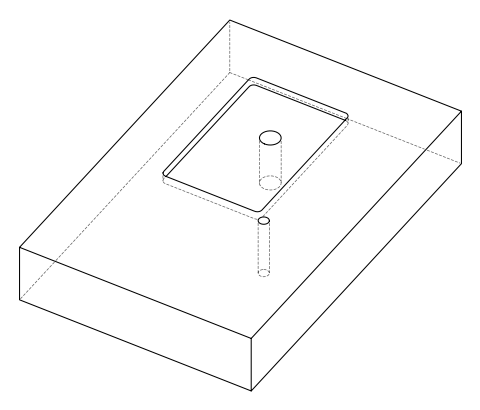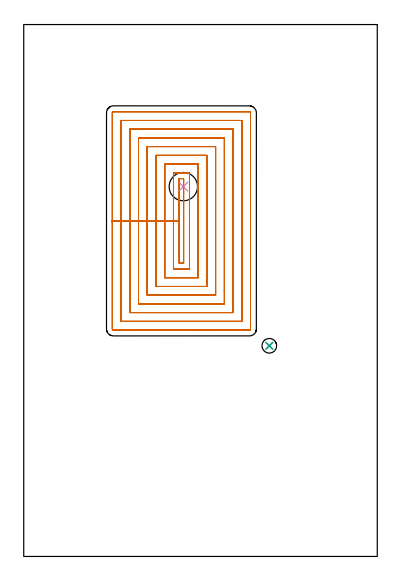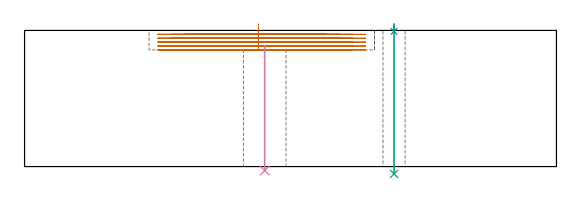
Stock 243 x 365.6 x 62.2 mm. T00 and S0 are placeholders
(PLAN: 4 operations, 3 tool changes, 28.4 min)
(1 MILL_RECTANGULAR_POCKET | POCKET_RECTANGULAR_STRAIGHT | UGT0201_126 | Follow Part, ap 2, ae 75% | 27.85 min | 144786 mm3)
(2 SPOT_DRILL | STEP1HOLE | NXT0321_9005460120000 | 0.03 min | 1 mm3)
(3 DRILL_THROUGH_HOLE_INTO_CENTER | STEP1HOLE | NXT0301_072 | 0.27 min | 4971 mm3)
(4 INDEXABLE_INSERT_DRILL_THROUGH_HOLE_FROM_SOLID | STEP1HOLE_1 | NXT0302_010 | 0.23 min | 15885 mm3)
(TOOL UGT0201_126 | Carbide End Mill 8.0 | D8 FL15 Z4)
(TOOL NXT0321_9005460120000 | NC Spot Drill, 142deg, 12mm, Carbide, Uncoated | D12 PA142 FL30 Z2)
(TOOL NXT0301_072 | Carbide Drill 10.1mm [860.1-1010-051A1-MM 2214] | D10.1 PA140 FL71 Z2)
(TOOL NXT0302_010 | Index. Insert Drill 19.5mm [880-D1950L25-05] | D19.5 PA176 FL98 Z2)
(OP 1 MILL_RECTANGULAR_POCKET)
G17 G21 G94 G90
T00 M6
G54
G17 G0 G90 X106.9 Y248.489 S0 M3
G43 Z72.2 H0
Z65.2
G94 G1 Y230.65 Z60.42 F250.
Y201.6 F500.
X109.9
Y259.7
X106.9
Y230.65
X102.9
Y197.6
X113.9
Y263.7
X102.9
Y230.65
X96.9
Y191.6
X119.9
Y269.7
X96.9
Y230.65
X90.9
Y185.6
X125.9
Y275.7
X90.9
Y230.65
X84.9
Y179.6
X131.9
Y281.7
X84.9
Y230.65
X78.9
Y173.6
X137.9
Y287.7
X78.9
Y230.65
X72.9
Y167.6
X143.9
Y293.7
X72.9
Y230.65
X66.9
Y161.6
X149.9
Y299.7
X66.9
Y230.65
X60.9
Y156.3
G3 X61.6 Y155.6 R0.7
G1 X155.2
G3 X155.9 Y156.3 R0.7
G1 Y305.
G3 X155.2 Y305.7 R0.7
G1 X61.6
G3 X60.9 Y305. R0.7
G1 Y230.65
Y229.65
G0 X106.9 Y248.489 Z63.42
G1 Y230.65 Z58.64 F250.
Y201.6 F500.
X109.9
Y259.7
X106.9
Y230.65
X102.9
Y197.6
X113.9
Y263.7
X102.9
Y230.65
X96.9
Y191.6
X119.9
Y269.7
X96.9
Y230.65
X90.9
Y185.6
X125.9
Y275.7
X90.9
Y230.65
X84.9
Y179.6
X131.9
Y281.7
X84.9
Y230.65
X78.9
Y173.6
X137.9
Y287.7
X78.9
Y230.65
X72.9
Y167.6
X143.9
Y293.7
X72.9
Y230.65
X66.9
Y161.6
X149.9
Y299.7
X66.9
Y230.65
X60.9
Y156.3
G3 X61.6 Y155.6 R0.7
G1 X155.2
G3 X155.9 Y156.3 R0.7
G1 Y305.
G3 X155.2 Y305.7 R0.7
G1 X61.6
G3 X60.9 Y305. R0.7
G1 Y230.65
Y229.65
G0 X106.9 Y248.489 Z61.64
G1 Y230.65 Z56.86 F250.
Y201.6 F500.
X109.9
Y259.7
X106.9
Y230.65
X102.9
Y197.6
X113.9
Y263.7
X102.9
Y230.65
X96.9
Y191.6
X119.9
Y269.7
X96.9
Y230.65
X90.9
Y185.6
X125.9
Y275.7
X90.9
Y230.65
X84.9
Y179.6
X131.9
Y281.7
X84.9
Y230.65
X78.9
Y173.6
X137.9
Y287.7
X78.9
Y230.65
X72.9
Y167.6
X143.9
Y293.7
X72.9
Y230.65
X66.9
Y161.6
X149.9
Y299.7
X66.9
Y230.65
X60.9
Y156.3
G3 X61.6 Y155.6 R0.7
G1 X155.2
G3 X155.9 Y156.3 R0.7
G1 Y305.
G3 X155.2 Y305.7 R0.7
G1 X61.6
G3 X60.9 Y305. R0.7
G1 Y230.65
Y229.65
G0 X106.9 Y248.489 Z59.86
G1 Y230.65 Z55.08 F250.
Y201.6 F500.
X109.9
Y259.7
X106.9
Y230.65
X102.9
Y197.6
X113.9
Y263.7
X102.9
Y230.65
X96.9
Y191.6
X119.9
Y269.7
X96.9
Y230.65
X90.9
Y185.6
X125.9
Y275.7
X90.9
Y230.65
X84.9
Y179.6
X131.9
Y281.7
X84.9
Y230.65
X78.9
Y173.6
X137.9
Y287.7
X78.9
Y230.65
X72.9
Y167.6
X143.9
Y293.7
X72.9
Y230.65
X66.9
Y161.6
X149.9
Y299.7
X66.9
Y230.65
X60.9
Y156.3
G3 X61.6 Y155.6 R0.7
G1 X155.2
G3 X155.9 Y156.3 R0.7
G1 Y305.
G3 X155.2 Y305.7 R0.7
G1 X61.6
G3 X60.9 Y305. R0.7
G1 Y230.65
Y229.65
G0 X106.9 Y248.489 Z58.08
G1 Y230.65 Z53.3 F250.
Y201.6 F500.
X109.9
Y259.7
X106.9
Y230.65
X102.9
Y197.6
X113.9
Y263.7
X102.9
Y230.65
X96.9
Y191.6
X119.9
Y269.7
X96.9
Y230.65
X90.9
Y185.6
X125.9
Y275.7
X90.9
Y230.65
X84.9
Y179.6
X131.9
Y281.7
X84.9
Y230.65
X78.9
Y173.6
X137.9
Y287.7
X78.9
Y230.65
X72.9
Y167.6
X143.9
Y293.7
X72.9
Y230.65
X66.9
Y161.6
X149.9
Y299.7
X66.9
Y230.65
X60.9
Y156.3
G3 X61.6 Y155.6 R0.7
G1 X155.2
G3 X155.9 Y156.3 R0.7
G1 Y305.
G3 X155.2 Y305.7 R0.7
G1 X61.6
G3 X60.9 Y305. R0.7
G1 Y230.65
Y229.65
G0 Z72.2
M5
M2
(OP 2 SPOT_DRILL)
G17 G21 G94 G90
T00 M6
G54
G17 G0 G90 X168.8 Y144.8 S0 M3
G43 Z72.2 H0
G94 G81 G98 Z61.757 F250. R65.2
G80
M5
M2
(OP 3 DRILL_THROUGH_HOLE_INTO_CENTER)
G17 G21 G94 G90
T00 M6
G54
G17 G0 G90 X168.8 Y144.8 S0 M3
G43 Z72.2 H1
G94 G73 G98 Z-3.338 F250. Q9.363 R64.2
G80
M5
M2
(OP 4 INDEXABLE_INSERT_DRILL_THROUGH_HOLE_FROM_SOLID)
G17 G21 G94 G90
T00 M6
G54
G17 G0 G90 X109.7 Y254.2 S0 M3
G43 Z72.2 H1
G94 G81 G98 Z-1.84 F250. R55.3
G80
M5
M2
